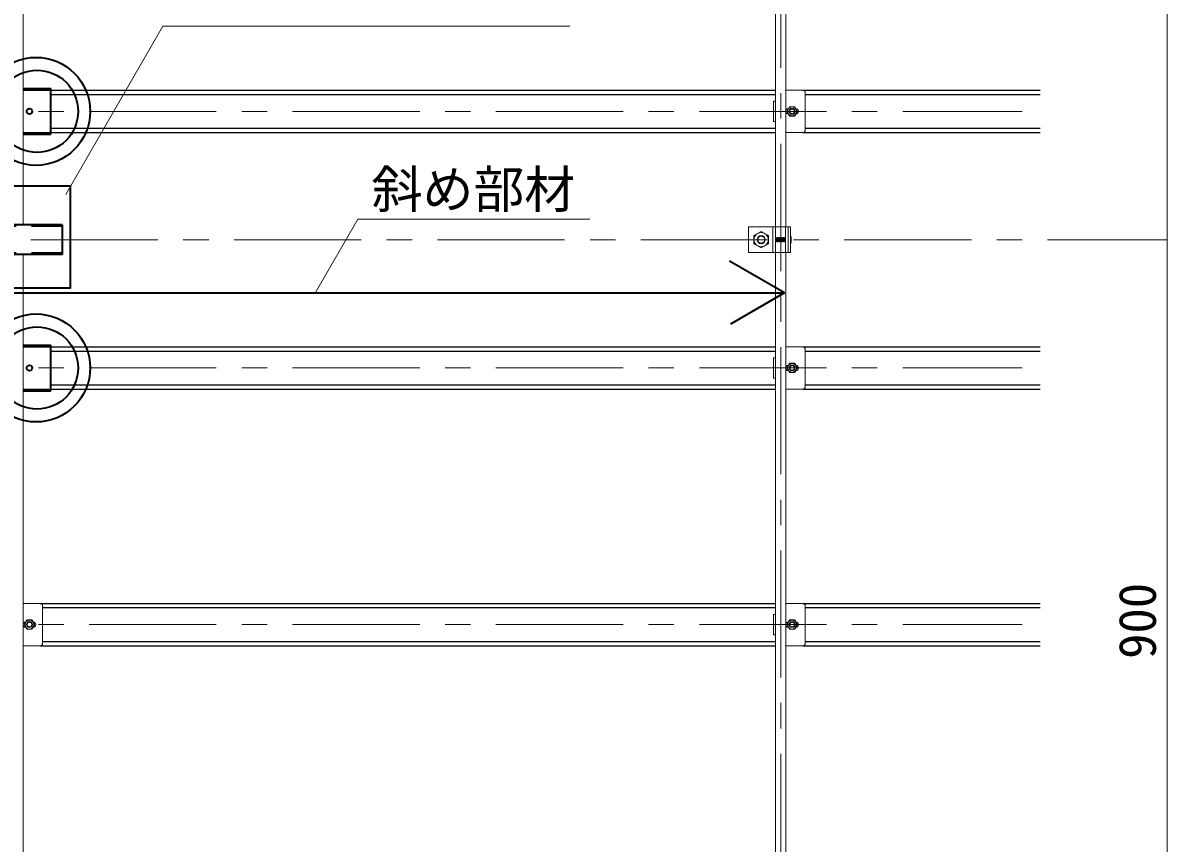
# Model space of a CAD drawing. Units: millimetres at full size, sheet at 1:30; details may follow other scales. Extents: x -5790 to 5910, y -4184 to 4114.
# Drawn here: x 139 to 1489, y 1211 to 2179 of the extents above; entities that cross this region are included whole.
import ezdxf
from ezdxf.enums import TextEntityAlignment as Align

# ---------------------------------------------------------------- set-up
doc = ezdxf.new("R2010")
doc.units = ezdxf.units.MM
doc.header["$LTSCALE"] = 30
for name, pattern in [('CHAIN1', [8, 5, -1, 1, -1]), ('DASHED1', [1.8, 1.2, -0.6]), ('DASHED2', [3, 2, -1])]:
    doc.linetypes.add(name, pattern=pattern)
for name, color, linetype, lineweight in [('4-0_中心線', 4, 'CHAIN1', 9), ('4-1_吊り材', 7, 'Continuous', 18), ('4-2_野縁受け', 3, 'Continuous', 18), ('4-3_野縁', 2, 'Continuous', 25), ('4-4_斜め部材', 6, 'Continuous', 35), ('4-5_寸法', 4, 'Continuous', 9), ('4-6_文字', 7, 'Continuous', 18), ('4-7_金具', 6, 'Continuous', 35), ('4-A_クリップ', 7, 'Continuous', 18), ('4-B_ビス', 7, 'Continuous', 18)]:
    doc.layers.add(name, color=color, linetype=linetype, lineweight=lineweight)
doc.styles.add('ＭＳ ゴシック', font='')
doc.styles.get('ＭＳ ゴシック').set_extended_font_data('MS Gothic')

msp = doc.modelspace()

# ---------------------------------------------------------------- linework, layer by layer
at = {"layer": '4-0_中心線'}
for p, q in [((1033.2, 686.31), (1033.2, 3310.31)), ((-1222.8, 2074.81), (1318.2, 2074.81)), ((-1051.8, 1923.31), (1489.2, 1923.31)), ((-1222.8, 1771.81), (1318.2, 1771.81)), ((-1222.8, 1468.81), (1318.2, 1468.81))]:
    msp.add_line(p, q, dxfattribs=at)
at = {"layer": '4-1_吊り材', "linetype": 'DASHED2'}
msp.add_line((1024, 1908.31), (1024, 1938.31), dxfattribs=at)
at = {"layer": '4-1_吊り材'}
for p, q in [((1027.2, 1908.31), (1027.2, 1938.31)), ((1038.7, 1908.31), (1038.7, 1938.31)), ((1041.95, 1908.31), (1041.95, 1938.31)), ((1044.86, 1908.31), (1044.86, 1938.31)), ((1001.7, 1918.4), (1010.2, 1913.5)), ((1010.2, 1913.5), (1018.7, 1918.4)), ((1018.7, 1918.4), (1018.7, 1928.22)), ((995.2, 1908.31), (1044.86, 1908.31))]:
    msp.add_line(p, q, dxfattribs=at)
for points in [[(1044.86, 1938.31), (995.2, 1938.31), (995.2, 1908.31)], [(1001.7, 1918.4), (1001.7, 1928.22), (1010.2, 1933.13), (1018.7, 1928.22)]]:
    msp.add_lwpolyline(points, dxfattribs=at)
for radius in [8.5, 4.76]:
    msp.add_circle((1010.2, 1923.31), radius, dxfattribs=at)
at = {"layer": '4-1_吊り材', "linetype": 'DASHED1'}
msp.add_circle((1010.2, 1923.31), 4.25, dxfattribs=at)
at = {"layer": '4-2_野縁受け'}
for p, q in [((139.2, 2808.31), (139.2, 1940.81)), ((1027.2, 2808.31), (1027.2, 1938.31)), ((1039.2, 2808.31), (1039.2, 1938.31)), ((139.2, 1905.81), (139.2, 1038.31)), ((1027.2, 1908.31), (1027.2, 1038.31)), ((1039.2, 1908.31), (1039.2, 1038.31))]:
    msp.add_line(p, q, dxfattribs=at)
at = {"layer": '4-3_野縁'}
for p, q in [((171.96, 2099.81), (1027.2, 2099.81)), ((171.96, 2094.81), (1027.2, 2094.81)), ((1059.2, 2099.81), (1339.2, 2099.81)), ((1062.2, 2094.81), (1339.2, 2094.81)), ((171.96, 2054.81), (1027.2, 2054.81)), ((1062.2, 2054.81), (1339.2, 2054.81)), ((171.96, 2049.81), (1027.2, 2049.81)), ((1059.2, 2049.81), (1339.2, 2049.81)), ((171.96, 1796.81), (1027.2, 1796.81)), ((1059.2, 1796.81), (1339.2, 1796.81)), ((171.96, 1791.81), (1027.2, 1791.81)), ((1062.2, 1791.81), (1339.2, 1791.81)), ((171.96, 1751.81), (1027.2, 1751.81)), ((171.96, 1746.81), (1027.2, 1746.81)), ((1059.2, 1746.81), (1339.2, 1746.81)), ((1062.2, 1751.81), (1339.2, 1751.81)), ((159.2, 1493.81), (1027.2, 1493.81)), ((162.2, 1488.81), (1027.2, 1488.81)), ((1059.2, 1493.81), (1339.2, 1493.81)), ((1062.2, 1488.81), (1339.2, 1488.81)), ((162.2, 1448.81), (1027.2, 1448.81)), ((1062.2, 1448.81), (1339.2, 1448.81)), ((159.2, 1443.81), (1027.2, 1443.81)), ((1059.2, 1443.81), (1339.2, 1443.81))]:
    msp.add_line(p, q, dxfattribs=at)
at = {"layer": '4-4_斜め部材'}
for p, q in [((1037.62, 1860.53), (972.72, 1898)), ((-734.74, 1860.53), (1037.62, 1860.53)), ((1037.62, 1860.53), (973.86, 1823.71))]:
    msp.add_line(p, q, dxfattribs=at)
at = {"layer": '4-5_寸法'}
for p, q in [((1489.2, 1923.31), (1489.2, 2823.31)), ((1489.2, 543.31), (1489.2, 1923.31))]:
    msp.add_line(p, q, dxfattribs=at)
at = {"layer": '4-6_文字'}
for p, q in [((304.27, 2175.37), (189.65, 1976.84)), ((304.27, 2175.37), (784.27, 2175.37)), ((534.13, 1947.57), (484.13, 1860.97)), ((534.13, 1947.57), (807.94, 1947.57))]:
    msp.add_line(p, q, dxfattribs=at)
at = {"layer": '4-7_金具'}
for p, q in [((139.2, 2101.81), (171.96, 2101.81)), ((171.96, 2047.81), (171.96, 2101.81)), ((139.2, 2047.81), (171.96, 2047.81)), ((195.2, 1986.53), (75.2, 1986.53)), ((185.2, 1940.81), (117.2, 1940.81)), ((185.2, 1940.81), (185.2, 1905.81)), ((185.2, 1905.81), (85.2, 1905.81)), ((139.2, 1798.81), (171.96, 1798.81)), ((171.96, 1744.81), (171.96, 1798.81)), ((139.2, 1744.81), (171.96, 1744.81))]:
    msp.add_line(p, q, dxfattribs=at)
at = {"layer": '4-7_金具', "linetype": 'DASHED1'}
for p, q in [((139.2, 2100.21), (171.96, 2100.21)), ((139.2, 2049.41), (171.96, 2049.41)), ((185.2, 1939.21), (117.2, 1939.21)), ((185.2, 1907.41), (85.2, 1907.41)), ((139.2, 1797.21), (171.96, 1797.21)), ((139.2, 1746.41), (171.96, 1746.41))]:
    msp.add_line(p, q, dxfattribs=at)
at = {"layer": '4-7_金具'}
msp.add_lwpolyline([(75.2, 1866.53), (195.2, 1866.53), (195.2, 1986.53)], dxfattribs=at)
for centre, radius in [((154.49, 2074.81), 63.79), ((155.58, 2074.81), 48.52), ((146.7, 2074.81), 3.25), ((154.49, 1771.81), 63.79), ((155.58, 1771.81), 48.52), ((146.7, 1771.81), 3.25)]:
    msp.add_circle(centre, radius, dxfattribs=at)
at = {"layer": '4-A_クリップ'}
for p, q in [((1059.2, 2099.81), (1039.2, 2099.81)), ((1062.2, 2052.81), (1062.2, 2096.81)), ((1062.2, 2095.53), (1062.2, 2054.09)), ((1027.2, 2062.82), (1024.9, 2062.82)), ((1039.2, 2049.81), (1059.2, 2049.81)), ((1059.2, 1796.81), (1039.2, 1796.81)), ((1062.2, 1749.81), (1062.2, 1793.81)), ((1062.2, 1792.53), (1062.2, 1751.09)), ((1027.2, 1759.82), (1024.9, 1759.82)), ((1039.2, 1746.81), (1059.2, 1746.81)), ((159.2, 1493.81), (139.2, 1493.81)), ((162.2, 1446.81), (162.2, 1490.81)), ((162.2, 1489.53), (162.2, 1448.09)), ((1059.2, 1493.81), (1039.2, 1493.81)), ((1062.2, 1446.81), (1062.2, 1490.81)), ((1062.2, 1489.53), (1062.2, 1448.09)), ((1027.2, 1456.82), (1024.9, 1456.82)), ((139.2, 1443.81), (159.2, 1443.81)), ((1039.2, 1443.81), (1059.2, 1443.81))]:
    msp.add_line(p, q, dxfattribs=at)
for points in [[(1024.9, 2062.82), (1024.9, 2086.82), (1027.2, 2086.82)], [(1024.9, 1759.82), (1024.9, 1783.82), (1027.2, 1783.82)], [(1024.9, 1456.82), (1024.9, 1480.82), (1027.2, 1480.82)]]:
    msp.add_lwpolyline(points, dxfattribs=at)
for centre, radius, start, end in [((1059.2, 2096.81), 3, 0, 90), ((1042.45, 2074.81), 3.25, 94.04304, 265.95748), ((1050.95, 2074.81), 3.25, 274.042, 85.95748), ((1059.2, 2052.81), 3, 270, 0), ((1059.2, 1793.81), 3, 0, 90), ((1042.45, 1771.81), 3.25, 94.04304, 265.95748), ((1050.95, 1771.81), 3.25, 274.042, 85.95748), ((1059.2, 1749.81), 3, 270, 0), ((159.2, 1490.81), 3, 0, 90), ((1059.2, 1490.81), 3, 0, 90), ((142.45, 1468.81), 3.25, 94.04304, 265.95748), ((150.95, 1468.81), 3.25, 274.042, 85.95748), ((1042.45, 1468.81), 3.25, 94.04304, 265.95748), ((1050.95, 1468.81), 3.25, 274.042, 85.95748), ((159.2, 1446.81), 3, 270, 0), ((1059.2, 1446.81), 3, 270, 0)]:
    msp.add_arc(centre, radius, start, end, dxfattribs=at)
at = {"layer": '4-B_ビス'}
for p, q in [((1027.2, 1925.55), (1027.27, 1925.49)), ((1027.2, 1920.86), (1027.27, 1920.8)), ((1027.27, 1925.49), (1027.58, 1921.11)), ((1027.27, 1920.8), (1027.58, 1921.11)), ((1027.58, 1925.49), (1027.89, 1921.11)), ((1028.2, 1925.49), (1028.52, 1921.11)), ((1028.2, 1925.49), (1028.52, 1925.49)), ((1028.52, 1925.49), (1028.83, 1925.8)), ((1028.52, 1925.49), (1028.83, 1921.11)), ((1028.52, 1921.11), (1028.83, 1921.11)), ((1028.83, 1925.8), (1029.14, 1925.49)), ((1029.14, 1925.49), (1029.45, 1921.11)), ((1029.45, 1925.49), (1029.77, 1921.11)), ((1030.08, 1925.49), (1030.39, 1921.11)), ((1030.39, 1925.49), (1030.7, 1921.11)), ((1031.02, 1925.49), (1031.33, 1921.11)), ((1031.33, 1925.49), (1031.64, 1921.11)), ((1031.95, 1925.49), (1032.27, 1921.11)), ((1032.27, 1925.49), (1032.58, 1921.11)), ((1032.89, 1925.49), (1033.2, 1921.11)), ((1033.2, 1925.49), (1033.52, 1921.11)), ((1033.83, 1925.49), (1034.14, 1921.11)), ((1034.14, 1925.49), (1034.45, 1921.11)), ((1034.77, 1925.49), (1035.08, 1921.11)), ((1034.77, 1925.49), (1035.08, 1925.49)), ((1035.08, 1925.49), (1035.39, 1925.8)), ((1035.08, 1925.49), (1035.39, 1921.11)), ((1035.08, 1921.11), (1035.39, 1921.11)), ((1035.39, 1925.8), (1035.7, 1925.49)), ((1035.7, 1925.49), (1036.02, 1921.11)), ((1036.02, 1925.49), (1036.33, 1921.11)), ((1036.64, 1925.49), (1036.95, 1921.11)), ((1036.95, 1925.49), (1037.27, 1921.11)), ((1037.58, 1925.49), (1037.89, 1921.11)), ((1037.89, 1925.49), (1038.2, 1921.11)), ((1038.52, 1925.49), (1038.7, 1925.49)), ((1038.52, 1925.49), (1038.7, 1922.88)), ((1038.52, 1920.8), (1038.7, 1920.99)), ((1045.45, 1919.83), (1045.45, 1926.76))]:
    msp.add_line(p, q, dxfattribs=at)
for points in [[(1043.53, 2069.31), (1040.35, 2074.81), (1043.53, 2080.31), (1049.88, 2080.31), (1053.05, 2074.81), (1049.88, 2069.31)], [(1043.53, 1766.31), (1040.35, 1771.81), (1043.53, 1777.31), (1049.88, 1777.31), (1053.05, 1771.81), (1049.88, 1766.31)], [(143.53, 1463.31), (140.35, 1468.81), (143.53, 1474.31), (149.88, 1474.31), (153.05, 1468.81), (149.88, 1463.31)], [(1043.53, 1463.31), (1040.35, 1468.81), (1043.53, 1474.31), (1049.88, 1474.31), (1053.05, 1468.81), (1049.88, 1463.31)]]:
    msp.add_lwpolyline(points, close=True, dxfattribs=at)
for points in [[(1027.27, 1925.49), (1027.58, 1925.49), (1027.89, 1925.8), (1028.2, 1925.49)], [(1027.58, 1921.11), (1027.89, 1921.11), (1028.2, 1920.8), (1028.52, 1921.11)], [(1028.83, 1921.11), (1029.14, 1920.8), (1029.45, 1921.11)], [(1029.14, 1925.49), (1029.45, 1925.49), (1029.77, 1925.8), (1030.08, 1925.49)], [(1029.45, 1921.11), (1029.77, 1921.11), (1030.08, 1920.8), (1030.39, 1921.11)], [(1030.08, 1925.49), (1030.39, 1925.49), (1030.7, 1925.8), (1031.02, 1925.49)], [(1030.39, 1921.11), (1030.7, 1921.11), (1031.02, 1920.8), (1031.33, 1921.11)], [(1031.02, 1925.49), (1031.33, 1925.49), (1031.64, 1925.8), (1031.95, 1925.49)], [(1031.33, 1921.11), (1031.64, 1921.11), (1031.95, 1920.8), (1032.27, 1921.11)], [(1031.95, 1925.49), (1032.27, 1925.49), (1032.58, 1925.8), (1032.89, 1925.49)], [(1032.27, 1921.11), (1032.58, 1921.11), (1032.89, 1920.8), (1033.2, 1921.11)], [(1032.89, 1925.49), (1033.2, 1925.49), (1033.52, 1925.8), (1033.83, 1925.49)], [(1033.2, 1921.11), (1033.52, 1921.11), (1033.83, 1920.8), (1034.14, 1921.11)], [(1033.83, 1925.49), (1034.14, 1925.49), (1034.45, 1925.8), (1034.77, 1925.49)], [(1034.14, 1921.11), (1034.45, 1921.11), (1034.77, 1920.8), (1035.08, 1921.11)], [(1035.39, 1921.11), (1035.7, 1920.8), (1036.02, 1921.11)], [(1035.7, 1925.49), (1036.02, 1925.49), (1036.33, 1925.8), (1036.64, 1925.49)], [(1036.02, 1921.11), (1036.33, 1921.11), (1036.64, 1920.8), (1036.95, 1921.11)], [(1036.64, 1925.49), (1036.95, 1925.49), (1037.27, 1925.8), (1037.58, 1925.49)], [(1036.95, 1921.11), (1037.27, 1921.11), (1037.58, 1920.8), (1037.89, 1921.11)], [(1037.58, 1925.49), (1037.89, 1925.49), (1038.2, 1925.8), (1038.52, 1925.49)], [(1037.89, 1921.11), (1038.2, 1921.11), (1038.52, 1920.8)]]:
    msp.add_lwpolyline(points, dxfattribs=at)
for centre, radius in [((1046.7, 2074.81), 5.24), ((1046.7, 2074.81), 3.5), ((1046.7, 1771.81), 5.24), ((1046.7, 1771.81), 3.5), ((146.7, 1468.81), 5.24), ((146.7, 1468.81), 3.5), ((1046.7, 1468.81), 5.24), ((1046.7, 1468.81), 3.5)]:
    msp.add_circle(centre, radius, dxfattribs=at)
at = {"layer": '4-B_ビス', "linetype": 'DASHED1'}
for centre in [(1046.7, 2074.81), (1046.7, 1771.81), (146.7, 1468.81), (1046.7, 1468.81)]:
    msp.add_circle(centre, 2.75, dxfattribs=at)
at = {"layer": '4-B_ビス'}
for centre, radius, start, end in [((1044.12, 1926.76), 1.33, 303.93712, 56.06288), ((1041.12, 1923.3), 4.33, 329.77861, 30.22139), ((1044.12, 1919.83), 1.33, 303.93712, 56.06288)]:
    msp.add_arc(centre, radius, start, end, dxfattribs=at)

# ---------------------------------------------------------------- texts
at = {"layer": '4-5_寸法', "style": 'ＭＳ ゴシック'}
msp.add_text('900', height=43.99, rotation=90, dxfattribs=at).set_placement((1489.2, 1428.31), align=Align.BOTTOM_LEFT)
at = {"layer": '4-6_文字', "color": 4, "style": 'ＭＳ ゴシック'}
msp.add_text('斜め部材', height=43.99, dxfattribs=at).set_placement((550.56, 1947.57), align=Align.BOTTOM_LEFT)

doc.saveas('drawing.dxf')
